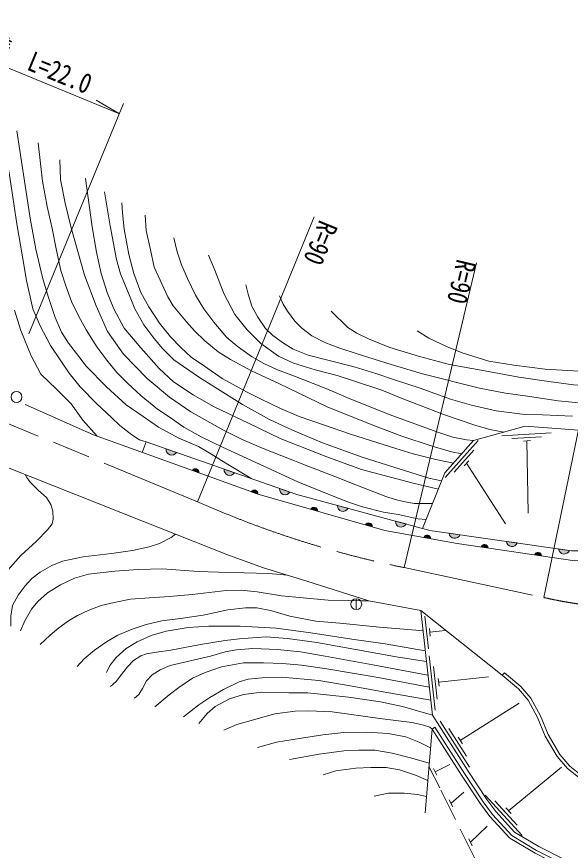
# Model space of a CAD drawing. Units: millimetres at full size, sheet at 1:1000; details may follow other scales. Extents: x 40000 to 680000, y 20000 to 380000.
# Drawn here: x 222400 to 272927, y 238586 to 314637 of the extents above; entities that cross this region are included whole.
import ezdxf
from ezdxf.enums import TextEntityAlignment as Align

# ---------------------------------------------------------------- set-up
doc = ezdxf.new("R2010")
doc.units = ezdxf.units.MM
doc.header["$LTSCALE"] = 1000
doc.linetypes.add('CHAIN', pattern=[18.5, 12, -1.5, 3.5, -1.5])
for name, color, linetype, lineweight in [('M-BGD', 7, 'Continuous', 13), ('M-BMK', 2, 'CHAIN', 13), ('M-STR-HTXT', 7, 'Continuous', 13)]:
    doc.layers.add(name, color=color, linetype=linetype, lineweight=lineweight)
doc.styles.add('ＭＳ ゴシック', font='')
doc.styles.get('ＭＳ ゴシック').set_extended_font_data('MS Gothic')

msp = doc.modelspace()

# ---------------------------------------------------------------- hatches: boundary and pattern name
at = {"layer": 'M-BGD'}
for points in [[(236983, 274882, -0.82183), (236048, 275209)], [(239022, 273026), (238433, 273238, -0.84072)], [(242279, 273031, -0.82183), (241344, 273358)], [(247335, 271264, -0.82183), (246400, 271591)], [(244402, 271090), (243813, 271302, -0.84072)], [(252636, 269786, -0.82183), (251679, 270044)], [(249852, 269526), (249251, 269698, -0.84072)], [(257931, 268361, -0.82183), (256974, 268619)], [(254843, 268104), (254241, 268275, -0.84072)], [(260172, 267023), (259556, 267134, -0.84072)], [(262854, 267381, -0.82183), (261873, 267522)], [(265409, 266172), (264790, 266263, -0.84072)], [(268077, 266631, -0.82183), (267096, 266772)], [(270299, 265449), (269680, 265541, -0.84072)], [(272836, 265948, -0.82183), (271856, 266089)]]:
    msp.add_hatch(color=256, dxfattribs=at).paths.add_polyline_path(points)

# ---------------------------------------------------------------- linework, layer by layer
for p, q in [((271180, 276668), (266687, 276413)), ((270298, 276318), (267602, 276164)), ((234214, 275850), (233865, 274881)), ((264506, 275972), (261513, 272612)), ((269282, 275959), (268653, 275924)), ((268967, 275941), (269081, 269346)), ((236983, 274882), (236048, 275209)), ((264131, 275100), (262335, 273084)), ((263667, 274128), (263248, 273658)), ((263457, 273893), (266998, 268384)), ((238433, 273238), (239022, 273026)), ((242279, 273031), (241344, 273358)), ((247335, 271264), (246400, 271591)), ((243813, 271302), (244402, 271090)), ((252636, 269786), (251679, 270044)), ((249251, 269698), (249852, 269526)), ((257931, 268361), (256974, 268619)), ((254241, 268275), (254843, 268104)), ((259556, 267134), (260172, 267023)), ((262854, 267381), (261873, 267522)), ((264790, 266263), (265409, 266172)), ((268077, 266631), (267096, 266772)), ((269680, 265541), (270299, 265449)), ((272836, 265948), (271856, 266089)), ((253393, 261543), (253393, 260543)), ((260343, 250916), (259275, 260473)), ((259637, 259934), (259970, 256953)), ((260063, 258824), (260141, 258129)), ((260102, 258477), (261494, 258632)), ((260040, 256330), (260595, 251361)), ((260449, 255370), (260782, 252388)), ((266908, 254789), (266721, 254554)), ((260875, 254260), (260952, 253564)), ((260914, 253912), (265468, 254421)), ((262887, 248599), (268261, 252024)), ((261037, 250384), (263725, 246168)), ((260322, 249645), (259666, 242006)), ((260322, 249645), (260575, 249807)), ((261828, 249702), (263440, 247173)), ((262699, 248894), (263075, 248304)), ((260600, 245752), (261942, 246424)), ((260028, 246224), (261004, 244277)), ((260444, 246065), (260757, 245439)), ((267283, 242191), (272134, 246161)), ((261099, 244087), (262442, 241404)), ((262039, 242880), (263213, 243885)), ((265154, 243631), (268527, 239941)), ((261882, 243193), (262195, 242567)), ((266050, 243096), (268074, 240881)), ((267047, 242449), (267519, 241932)), ((262879, 240531), (264223, 237849)), ((263819, 239324), (265323, 240803)), ((263662, 239637), (263976, 239011))]:
    msp.add_line(p, q, dxfattribs=at)
for points in [[(234214, 275850), (233602, 276047), (232919, 276484), (231806, 277350), (231043, 278075), (229715, 279322), (228204, 280874), (227187, 282106), (226415, 283244), (225501, 284642), (224555, 286440), (223871, 287984), (223283, 290567), (222941, 292738), (222424, 295736), (221859, 299386), (221469, 301946), (220977, 305086)], [(222414, 304237), (222908, 301019), (223632, 296260), (224156, 293417), (224743, 290837), (225260, 289096), (225902, 287200), (226506, 285865), (227141, 284849), (228086, 283625), (228752, 282760), (230595, 280863), (232383, 279234), (233938, 278163), (235337, 277185), (237194, 276201), (239005, 275430), (239982, 274843), (241489, 273915), (243875, 272473)], [(259767, 268770), (259020, 268829), (257214, 269227), (255871, 269449), (253975, 269914), (252677, 270353), (251122, 270967), (248067, 272190), (244948, 273618), (241171, 275361), (239228, 276294), (237661, 277180), (236316, 278119), (235241, 278838), (233762, 280033), (232505, 281210), (231555, 282169), (230623, 283306), (229713, 284525), (228749, 286083), (228052, 287349), (227389, 288661), (226882, 290069), (226439, 291492), (226036, 293311), (225640, 295328), (225197, 297305), (224770, 299638), (224351, 303122)], [(226329, 301576), (226389, 299791), (226818, 297618), (227371, 295360), (228601, 291066), (229656, 288253), (230700, 285926), (232156, 283843), (234304, 281618), (236350, 279924), (238296, 278594), (241261, 276909), (242984, 276054), (244905, 275238), (246599, 274573), (249072, 273607), (251431, 272691), (253352, 271914), (255001, 271283), (256082, 270877), (256938, 270577), (257716, 270420), (258676, 270237), (259369, 270218), (260348, 270215)], [(260881, 271540), (258594, 272091), (253876, 273330), (250698, 274489), (246440, 276167), (243616, 277510), (240358, 279069), (238519, 280128), (236700, 281327), (235399, 282550), (233740, 284428), (232202, 286232), (231263, 287971), (230649, 289489), (230098, 291203), (229672, 293154), (229296, 295462), (228683, 299879)], [(230403, 298653), (230941, 295549), (231519, 292499), (231885, 291167), (232806, 288887), (233180, 287999), (234007, 286525), (234841, 285418), (235667, 284398), (236743, 283346), (238983, 281790), (240472, 280832), (243006, 279248), (245474, 277890), (247580, 276906), (250323, 275747), (253944, 274460), (257298, 273401), (260015, 272541), (261180, 272282)], [(262264, 273906), (260653, 274254), (258581, 274766), (256994, 275257), (254782, 275932), (252761, 276570), (250494, 277361), (248193, 278162), (246462, 278884), (244723, 279737), (243385, 280414), (241165, 281640), (239541, 282760), (238338, 283575), (237407, 284428), (236435, 285432), (235425, 286674), (234454, 288152), (233732, 289463), (233079, 291197), (232645, 292951), (232209, 295244), (232046, 296757), (231984, 297649)], [(234128, 296531), (234227, 295122), (234598, 293355), (234956, 291785), (236181, 289083), (236690, 288249), (237895, 286790), (238625, 285967), (239564, 285067), (240776, 284064), (241910, 283350), (243821, 282332), (246375, 281129), (250750, 279030), (254906, 277383), (257545, 276375), (260305, 275464), (262091, 274944), (263029, 274765)], [(264092, 275958), (263462, 276031), (262210, 276278), (260834, 276719), (256408, 278359), (254646, 279039), (252757, 279814), (250917, 280594), (249462, 281160), (247746, 281847), (246200, 282434), (244946, 282993), (243840, 283650), (242532, 284564), (241542, 285391), (240397, 286776), (239477, 287989), (238727, 289228), (237976, 290737), (237450, 292012), (237033, 293194), (236731, 294461)], [(239897, 292878), (240487, 291514), (241299, 289376), (242295, 287459), (243421, 286054), (244676, 284815), (246294, 283665), (247657, 283042), (249643, 282434), (251645, 281896), (253046, 281434), (255723, 280554), (257578, 279807), (261454, 278320), (264204, 277381), (265574, 276965), (266845, 276732)], [(273136, 278200), (270398, 278322), (268760, 278360), (266157, 278691), (263911, 279207), (261995, 279734), (259118, 280768), (256982, 281480), (255177, 282081), (253206, 282684), (250910, 283273), (248995, 283752), (247620, 284304), (246741, 284845), (245772, 285545), (245119, 286198), (244419, 287238), (243873, 288221), (243519, 289320), (243304, 290181)], [(246372, 289166), (246725, 288414), (247124, 287761), (247784, 286871), (248429, 286211), (249350, 285513), (250534, 284926), (251801, 284435), (253459, 283882), (256563, 282898), (259449, 282047), (264630, 280739), (267025, 280286), (268799, 280033), (271821, 279602), (274002, 279372)], [(222212, 287864), (222776, 286013), (223722, 283688), (224616, 282028), (226037, 280657), (227378, 279303), (228452, 277821), (229747, 276362)], [(294591, 282108), (293024, 281678), (289005, 281188), (285207, 280832), (283089, 280575), (280579, 280539), (277317, 280747), (273203, 281041), (270975, 281347), (268216, 281764), (265131, 282339), (261894, 282916), (259176, 283638), (256441, 284461), (254507, 285244), (253442, 285758), (252621, 286296), (251091, 287765)], [(294971, 283692), (293481, 283252), (291723, 283130), (289477, 283069), (287152, 282873), (284258, 282714), (281828, 282470), (278675, 282348), (275634, 282299), (273730, 282299), (270623, 282495), (267766, 282837), (265480, 283217), (263062, 283973), (261634, 284547), (260022, 285303), (258947, 285975)], [(223181, 279244), (229409, 276484), (244534, 271043), (256001, 267773), (262601, 266586), (273341, 265000), (283073, 265093)], [(259439, 267955), (261478, 273025), (264092, 275958), (268819, 277287), (277356, 276653), (278528, 275728), (280380, 265918)], [(234214, 275850), (247968, 271043), (260111, 267774), (273042, 265919), (283073, 265918)], [(217404, 275163), (233977, 268589), (241593, 265587), (244847, 264383), (248886, 263128), (254546, 261333), (259275, 260473), (266721, 254554)], [(220861, 259749), (220691, 260412), (220564, 261244), (220564, 261947), (220728, 262535), (221019, 263270), (221583, 264130), (222791, 265477), (224210, 266776), (225199, 267813), (225642, 268360), (225743, 268806), (225701, 269536), (225526, 270148), (225130, 270776), (224393, 271421), (223640, 272175), (223324, 272604), (223174, 272874)], [(221874, 259024), (221854, 259940), (222011, 260916), (222541, 261860), (223189, 262711), (223782, 263371), (224529, 263965), (225599, 264582), (226570, 264955), (228467, 265347), (231067, 265678), (232981, 265952), (234506, 266277), (235443, 266591), (236504, 267123), (236905, 267435)], [(222744, 258604), (223143, 259522), (223747, 260581), (224331, 261289), (225207, 262071), (226413, 262816), (227682, 263426), (228968, 263776), (231353, 264060), (233476, 264207), (235700, 264263), (238970, 264035), (240814, 263949), (243167, 263905), (245379, 263835), (246466, 263736), (247083, 263688)], [(224540, 257351), (225448, 258212), (226248, 258884), (227121, 259532), (227940, 260009), (228914, 260479), (230115, 260906), (231295, 261201), (232782, 261492), (234521, 261632), (236336, 261729), (238423, 261923), (241523, 262282), (242888, 262322), (244347, 262159), (246579, 261813), (250831, 261421), (252678, 261379), (253810, 261333), (254546, 261333)], [(227910, 255369), (228566, 256044), (229516, 256843), (230598, 257606), (231619, 258216), (232929, 258764), (234203, 259199), (235658, 259525), (237343, 259744), (239406, 260050), (241684, 260540), (243276, 260701), (244314, 260701), (245561, 260461), (247340, 259948), (249716, 259486), (251893, 259301), (255511, 258929), (258832, 258658), (259484, 258604)], [(230589, 254821), (230899, 255460), (231475, 256181), (232387, 256999), (233406, 257612), (234671, 258194), (236044, 258567), (238038, 258910), (239925, 259031), (242786, 259031), (246092, 258841), (249236, 258423), (252978, 257841), (256024, 257436), (259689, 256771)], [(230976, 253542), (231465, 253987), (231850, 254481), (232506, 255336), (233072, 255898), (233733, 256342), (234253, 256526), (235166, 256676), (236470, 256836), (239190, 257364), (240475, 257571), (241414, 257724), (242692, 257880), (245183, 258065), (247109, 257900), (249784, 257533), (257219, 256199), (259794, 255825)], [(233168, 252479), (233539, 252801), (233874, 253345), (234253, 254036), (234754, 254588), (235508, 255056), (236404, 255452), (240092, 256306), (241421, 256699), (242461, 256885), (243944, 257002), (246218, 256921), (248309, 256695), (250553, 256299), (254889, 255521), (259934, 254575)], [(260057, 253473), (255400, 254345), (250704, 255146), (248385, 255490), (246672, 255643), (244913, 255704), (243090, 255704), (241079, 255332), (239590, 254802), (238456, 254279), (237206, 253425), (236328, 252786), (235010, 251686)], [(266908, 254789), (268409, 253540), (269328, 252470), (270214, 250843), (270910, 249145), (271967, 247331), (272869, 246254), (274106, 245304)], [(237616, 250768), (239031, 251855), (240031, 252519), (241290, 253264), (242715, 253956), (243540, 254186), (244794, 254332), (246604, 254372), (249963, 254085), (252689, 253637), (255835, 253042), (260191, 252272)], [(266721, 254554), (268198, 253326), (269079, 252298), (269942, 250714), (270641, 249012), (271721, 247158), (272660, 246036), (273942, 245052)], [(260343, 250916), (257603, 251715), (255599, 252135), (252672, 252569), (248980, 252965), (247248, 252965), (244768, 253029), (243107, 252795), (241816, 252393), (240505, 251705), (239779, 251083), (239039, 250150)], [(241298, 249559), (242484, 250071), (245948, 251026), (247827, 251278), (249026, 251313), (251184, 251222), (255530, 250617), (258457, 250239), (259424, 250044), (260097, 249822), (260322, 249645)], [(301784, 249570), (300650, 248869), (299864, 248331), (298506, 247160), (295746, 244135), (291331, 239002), (289677, 237194), (288382, 236337), (286495, 235625), (283947, 235101), (280855, 235094), (277607, 235718), (274889, 236652), (272383, 237735), (270044, 238933), (267843, 240244), (266124, 242125), (265295, 243226), (263590, 245821), (260343, 250916)], [(302233, 249025), (301032, 248282), (300292, 247776), (298995, 246657), (296270, 243671), (291855, 238537), (290135, 236658), (288702, 235710), (286690, 234951), (284019, 234401), (280790, 234394), (277426, 235040), (274636, 235999), (272084, 237101), (269705, 238320), (267396, 239696), (265585, 241677), (264722, 242823), (263002, 245441), (260322, 249645)], [(302040, 249258), (300868, 248533), (300109, 248014), (298786, 246872), (296046, 243870), (291630, 238736), (289939, 236888), (288565, 235978), (286606, 235240), (283988, 234701), (280818, 234694), (277503, 235330), (274745, 236279), (272212, 237373), (269850, 238583), (267587, 239931), (265816, 241869), (264967, 242996), (263254, 245604), (260575, 249807)], [(260174, 247921), (259144, 248465), (257930, 248931), (256301, 249238), (254353, 249361), (252271, 249324), (250327, 249115), (248379, 248829), (246120, 248457), (244382, 247966)], [(247303, 246870), (250016, 247352), (252264, 247675), (253621, 247733), (255078, 247724), (256677, 247450), (258474, 246996), (260055, 246537)], [(259921, 244967), (258797, 245446), (257344, 245920), (256122, 246145), (254717, 246145), (253359, 246084), (251534, 245826), (250377, 245482)], [(255029, 243533), (256333, 243797), (257749, 243797), (258993, 243678), (259793, 243483)]]:
    msp.add_lwpolyline(points, dxfattribs=at)
for centre in [(222385, 279944), (253393, 261043)]:
    msp.add_circle(centre, 500, dxfattribs=at)
for centre, radius, start, end in [((236548, 275138), 505, 171.9045, 329.56269), ((238709, 273080), 318, 350.10594, 150.32367), ((241844, 273287), 505, 171.9045, 329.56269), ((246900, 271520), 505, 171.9045, 329.56269), ((244089, 271145), 318, 350.10594, 150.32367), ((252183, 270010), 505, 176.10676, 333.76495), ((249537, 269560), 318, 353.97796, 154.1957), ((257478, 268585), 505, 176.10676, 333.76495), ((254527, 268137), 318, 353.97796, 154.1957), ((259855, 267025), 318, 359.69531, 159.91304), ((262377, 267548), 505, 183.00417, 340.66236), ((265091, 266163), 318, 1.489, 161.70673), ((267600, 266798), 505, 183.00417, 340.66236), ((269981, 265441), 318, 1.489, 161.70673), ((272360, 266115), 505, 183.00417, 340.66236)]:
    msp.add_arc(centre, radius, start, end, dxfattribs=at)
at = {"layer": 'M-BMK'}
for p, q in [((144859, 309142), (238916, 270390)), ((257748, 264381), (270510, 261650))]:
    msp.add_line(p, q, dxfattribs=at)
for centre, radius, start, end in [((275529, 352607), 90000, 245.99595, 258.6057), ((279415, 300646), 40000, 257.13715, 305.56027)]:
    msp.add_arc(centre, radius, start, end, dxfattribs=at)
at = {"layer": 'M-STR-HTXT'}
for p, q in [((212447, 313742), (231779, 305778)), ((223502, 285689), (232160, 306702)), ((231779, 305778), (229661, 307020)), ((238916, 270390), (249543, 296387)), ((257748, 264381), (264373, 292171)), ((270510, 261650), (275862, 287653))]:
    msp.add_line(p, q, dxfattribs=at)

# ---------------------------------------------------------------- texts
at = {"layer": 'M-STR-HTXT', "style": 'ＭＳ ゴシック', "width": 0.8}
msp.add_text('側\u3000溝\u3000L=22.0', height=1833, rotation=337.608, dxfattribs=at).set_placement((222093, 309712), align=Align.BOTTOM_CENTER)
msp.add_text('R=90', height=1833, rotation=247.767, dxfattribs=at).set_placement((249543, 296387), align=Align.BOTTOM_LEFT)
msp.add_text('R=90', height=1833, rotation=256.591, dxfattribs=at).set_placement((264373, 292171), align=Align.TOP_LEFT)

doc.saveas('drawing.dxf')
